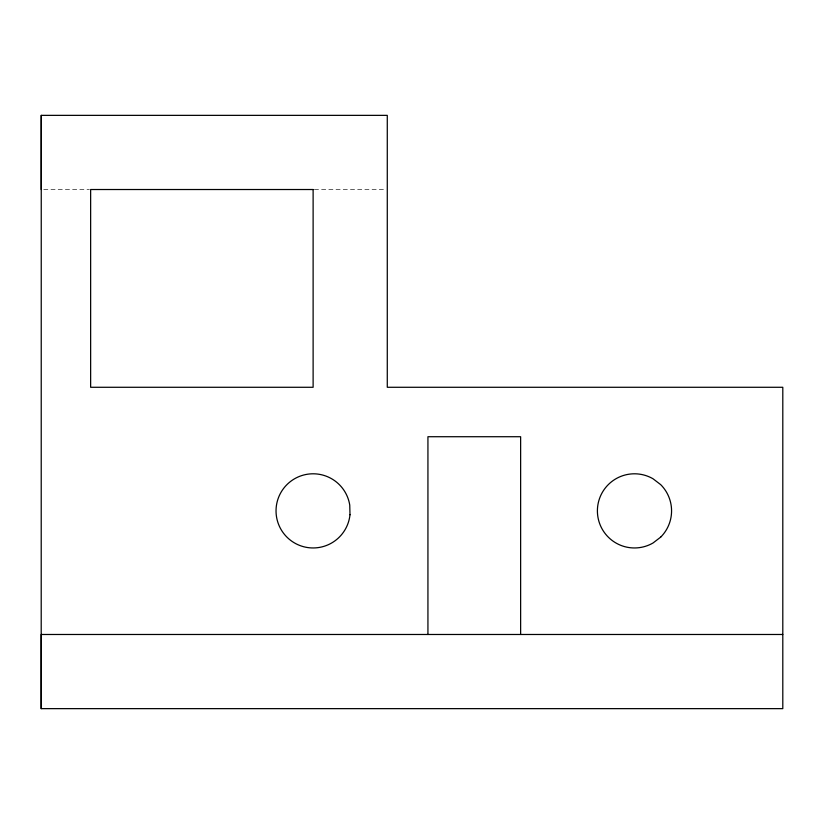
<?xml version="1.0" encoding="UTF-8"?>
<svg xmlns="http://www.w3.org/2000/svg" width="824" height="824" viewBox="0 0 824 824"><rect width="100%" height="100%" fill="white"/><g stroke="black" fill="none" stroke-linecap="round" stroke-linejoin="round"><path stroke-width="0.62" stroke-dasharray="4.12 3.09" d="M43.754 189.52L89.373 189.52M314.397 189.52L384.726 189.52"/><path stroke-width="1.24" d="M41.2 708.64L41.252 115.36L387.28 115.36L387.28 387.28L782.8 387.28L782.8 708.64L41.2 708.64L41.2 634.48L782.8 634.48M41.221 189.52L41.252 115.36M520.634 634.48L520.634 436.72L427.934 436.72L427.934 634.48M660.704 537.104L653.02 542.995A37.08 37.08 0 0 1 597.4 510.88A37.08 37.08 0 0 1 653.02 478.765L660.704 484.656A37.08 37.08 0 0 1 660.704 537.104M313.12 189.52L90.64 189.52L90.64 387.28L313.12 387.28L313.12 189.52M349.994 514.753L349.747 505.081A37.08 37.08 0 0 0 292.386 480.135A37.08 37.08 0 0 0 294.024 542.666A37.08 37.08 0 0 0 349.994 514.753"/></g></svg>
